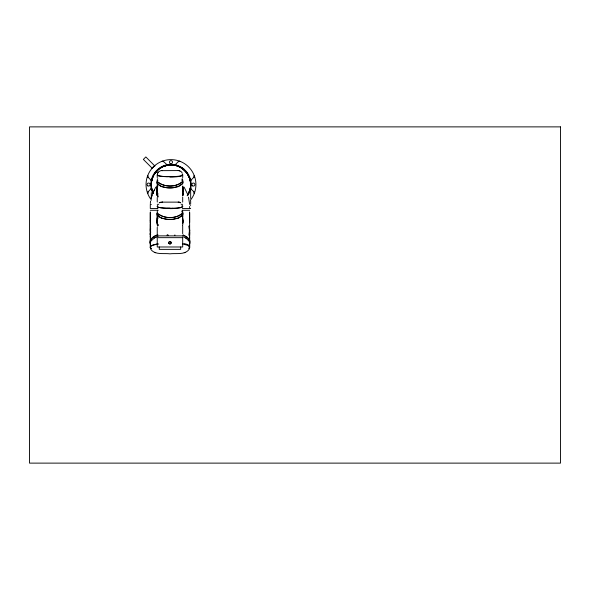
<?xml version="1.0" encoding="UTF-8"?>
<svg xmlns="http://www.w3.org/2000/svg" width="590" height="590" viewBox="0 0 590 590"><rect width="100%" height="100%" fill="white"/><g stroke="black" fill="none" stroke-linecap="round" stroke-linejoin="round"><path stroke-width="0.89" d="M150.288 220.977L150.295 212.761M150.295 212.562L150.295 211.906M150.288 237.025L150.288 224.163L150.288 230.594M150.288 223.588L150.288 220.557M151.305 192.657L151.305 198.388M157.25 183.335L157.25 182.303A14.75 5.937 0 0 1 157.287 181.772M157.25 213.381L157.242 218.433M157.25 183.217L157.242 186.278M182.694 197.016L182.686 202.097M182.686 233.655L182.694 225.69M182.576 222.939L182.694 221.442M182.694 218.3L182.694 215.616M189.53 247.571A20.724 4.624 -3 0 0 189.641 247.129L189.648 243.53M189.648 238.264L189.648 237.482M190.666 204.125L190.666 200.748M190.666 198.491L190.666 191.536M150.288 235.248L150.295 234.429M182.694 217.828L182.664 220.616A14.75 13.496 0 0 1 182.686 221.781L182.694 221.567M189.648 230.889L189.272 226.759M157.25 191.492L157.242 189.995L157.257 191.374M157.766 224.996L157.242 221.545L157.257 222.931M157.25 223.042L157.242 221.552L157.338 222.659M182.686 219.045L182.686 221.103L182.664 220.616M183.306 191.359L183.306 188.616M182.598 222.659L182.657 221.545A12.81 12.707 -0.8 0 0 182.612 220.299A15.156 13.865 -0.1 0 1 182.635 222.784A12.81 12.692 1.8 0 0 182.664 221.545A12.781 12.619 0 0 0 182.598 220.299M156.645 188.542L156.645 191.44M150.31 203.506L150.561 200.998M154.735 166.055L154.661 165.709M183.372 194.125L183.431 193.387M150.605 246.273A20.466 4.587 2.2 0 0 150.362 246.694L150.288 247.129A20.724 4.624 3 0 0 150.413 247.571M151.837 180.267L152.773 177.288M151.814 180.289L151.925 179.854L151.733 180.488M157.626 218.447L157.796 217.85M151.431 197.171L151.276 197.724L152.537 193.963M183.261 194.007L183.136 194.412M151.129 198.196L151.564 196.78M151.689 196.322L151.984 195.452M157.692 216.832L157.346 217.857A15.635 14.307 0 0 0 157.346 225.225L157.692 226.25M182.885 195.076L182.679 195.57M182.863 195.135L182.62 195.71M155.819 187.133L154.005 190.718M153.54 191.706L154.248 190.142M189.22 249.201C185.142 255.212 176.181 253.022 169.972 253.833C163.762 253.014 154.794 255.212 150.716 249.201M157.552 173.364L158.548 171.823L160.768 170.65L178.416 170.576M157.604 173.268L157.995 172.509M182.539 194.294L183.225 193.232M182.642 194.088L182.996 193.513M188.24 195.039L190.371 190.209A24.411 22.155 0 0 0 190.364 178.903C188.815 173.556 184.95 168.961 179.965 166.476M157.788 178.63L157.486 179.168A15.156 6.129 0 0 0 157.788 181.897C164.197 187.458 176.535 187.701 182.458 181.366A15.193 6.143 0 0 0 182.45 179.168L182.148 178.63M157.788 210.188L157.486 210.726A15.156 6.129 0 0 0 157.788 213.455C164.197 219.008 176.535 219.259 182.458 212.916A15.193 6.143 0 0 0 182.45 210.726L182.148 210.188M156.652 171.078L153.584 175.37A20.444 19.92 -8 0 0 151.401 182.657L151.305 184.559A20.724 20.171 -12.9 0 0 151.401 186.47A20.665 20.119 -8.4 0 0 153.164 192.886M148.142 191.816A1.696 1.696 0 0 0 147.758 193.631L148.142 191.816L151.453 188.247M187.163 195.784L189.899 190.039A23.814 21.594 0 0 0 189.869 178.999L186.676 172.678M190.931 180.208L190.43 181.403A1.696 1.696 0 0 1 190.931 180.208L193.837 177.302L194.213 175.481A1.696 1.696 0 0 1 193.837 177.302M154.565 173.718L158.415 169.419L158.127 169.721M155.782 172.14L158.592 169.271M157.257 170.466L153.909 174.765L152.058 179.146A23.814 21.594 0 0 0 152.102 190.12L153.238 193.085M155.295 172.678L155.708 172.147M154.735 165.643L151.94 168.46L152.471 168.32M152.935 167.353L153.533 166.749M157.353 170.414L156.357 171.447A19.677 19.677 0 0 1 157.331 170.392M181.469 182.649C174.935 187.119 165.001 187.119 158.467 182.649M181.469 214.2C174.935 218.669 165.001 218.669 158.467 214.2M174.913 164.927A1.696 1.696 0 0 0 175.341 164.617L178.246 161.712L180.061 161.328A1.696 1.696 0 0 0 178.246 161.712M156.763 170.953L159.543 168.548M153.784 166.505L154.189 166.129M154.831 165.982L145.833 156.933L143.363 159.403L152.382 168.43M158.747 169.153L163.998 166.166L169.964 164.905A19.677 19.677 0 0 1 171.956 164.905M154.278 238.006L158.12 236.184M154.691 237.718L151.04 240.971A23.814 10.037 0 0 0 150.701 245.359M174.669 165.03L175.341 164.617M161.24 167.464L161.815 167.14M159.226 202.827L161.505 202.134L178.416 202.134M157.147 235.1C154.16 236.325 150.642 238.338 150.288 241.893A23.15 9.72 0 0 0 150.362 242.756M155.745 237.165L156.239 236.974M163.253 166.461L164.735 165.893M157.884 234.54L153.82 236.398L150.59 239.393A24.411 10.251 0 0 0 149.963 243.242M163.939 166.188L166.203 165.473M164.647 165.967L165.045 165.842M159.978 202.436L160.768 202.208M184.198 252.704L185.452 252.358M164.411 166.011L166.845 165.377M166.262 165.451L167.818 165.134M157.397 243.869L152.567 245.101A20.444 4.55 1.8 0 0 150.391 246.694M168.947 164.986L170.989 164.876M170.436 164.927L170.989 164.883A17.929 16.277 0 0 1 172.605 164.949M172.464 208.204L167.479 208.204M175.083 235.108L174.559 235.108M157.242 204.324L158.776 204.324M181.16 204.324L182.694 204.324M151.335 204.406L150.295 204.406L150.288 208.477L157.619 208.477M190.29 205.254L190.666 205.254M157.242 206.102L157.899 206.102M182.037 206.102L182.694 206.102M157.309 208.307L157.972 208.307M182.317 208.477L190.666 208.477M150.295 210.276L158.135 210.276M182.362 210.276L189.648 210.276M157.242 235.875L182.694 235.875M167.479 176.646L172.464 176.646A12.81 1.615 -0.1 0 0 182.657 174.994A12.81 1.726 0.2 0 0 182.258 174.515M158.43 169.433A19.455 19.057 -0.6 0 1 170.989 164.883L171.535 164.927M178.431 170.576L179.161 170.65M179.161 202.2L178.202 202.134L180.717 202.827M173.873 165.089L172.28 164.92L176.034 165.539M174.094 164.61L174.92 164.765M182.539 243.869L188.188 245.477M175.038 165.303L178.925 166.55M154.492 252.358L155.738 252.704M176.122 165.038L176.838 165.244M179.913 170.864L179.168 170.65L181.388 171.823L182.332 173.268M177.981 166.166L181.329 167.811L185.408 171.166M182.148 174.522L182.694 174.972L182.694 177.612M181.949 205.999L182.694 206.544A12.936 1.63 -0.1 0 0 182.524 206.227M178.091 165.665L178.704 165.908M182.885 236.583L186.086 238.235L188.852 240.904A23.814 10.037 0 0 1 189.257 245.315M182.789 235.1C185.776 236.325 189.294 238.338 189.648 241.893M183.247 234.968L187.222 237.158L189.353 239.393A24.404 10.251 0 0 1 189.98 243.25M178.741 166.505L181.44 167.914M180.488 166.749L175.953 164.994A18.401 16.697 0 0 0 166.019 164.994C159.212 166.697 153.533 172.155 151.608 178.903A24.411 22.155 0 0 0 151.608 190.209L152.84 193.402M185.658 238.006L186.086 238.235M181.329 167.811L179.935 167.029A19.677 19.677 0 0 1 183.077 169.028M163.732 161.712A1.696 1.696 0 0 0 161.911 161.328L163.732 161.712L167.302 165.03M181.742 167.472L182.192 167.774M180.606 167.39L181.071 167.708M183.903 169.706L182.657 168.703L185.791 171.594M183.387 168.629L183.778 168.947M170.628 241.76L171.063 242.291A1.187 1.18 90 0 1 170.96 243.405L170.422 243.847A1.187 1.18 0.4 0 1 169.308 243.736L168.873 243.205A1.187 1.18 -89.8 0 1 168.983 242.092L169.514 241.649A1.187 1.18 0.4 0 1 170.628 241.775M190.43 187.709C190.681 190.209 194.87 190.924 194.213 193.631A1.696 1.696 0 0 0 193.837 191.816M148.142 177.302A1.696 1.696 0 0 1 147.758 175.481L148.142 177.302L151.047 180.208A1.696 1.696 0 0 1 151.357 180.629M181.786 179.662L182.59 180.577A15.635 6.298 0 0 1 182.59 183.822L178.615 186.558L173.202 187.804A12.08 4.867 0 0 1 166.734 187.804L161.321 186.558L157.346 183.822A15.635 6.298 0 0 1 157.346 180.577M181.786 211.22L182.59 212.135A15.635 6.298 0 0 1 182.59 215.372L178.615 218.116L173.202 219.362A12.08 4.867 0 0 1 166.734 219.362L161.321 218.116L157.346 215.372A15.635 6.298 0 0 1 156.94 212.983M156.711 193.232L157.781 195.143L156.947 193.513M185.068 170.805L187.104 173.261M185.319 171.078L187.701 174.168M151.047 180.208L151.453 180.872M157.995 196.994L157.073 195.128A12.139 7.051 46.2 0 1 156.896 194.567M187.974 174.603L188.269 175.142M184.124 187.133L187.141 193.343M188.97 176.683L189.272 177.288M157.449 195.983L157.051 195.076M188.505 197.171L189.648 204.406M182.753 186.912L183.195 188.571M190.135 180.267L190.459 181.713M189.272 246.273A20.444 4.55 -1.8 0 1 189.552 246.694L189.648 247.129A20.635 4.831 -1.3 0 1 189.324 248.25M157.25 182.303C158.304 186.344 163.378 187.067 166.896 187.635A11.689 4.705 0 0 0 173.047 187.635L178.217 186.462L182.118 183.866A15.089 6.077 0 0 0 182.657 181.772M157.25 213.86C158.304 217.894 163.378 218.617 166.896 219.185A11.689 4.705 0 0 0 173.047 219.185L178.217 218.02L182.118 215.416A15.089 6.077 0 0 0 182.657 213.329M157.36 222.954L157.899 225.461A12.692 12.692 0 0 1 157.899 217.621A14.75 13.496 0 0 0 157.287 220.572A15.089 13.813 0 0 0 157.818 225.328M190.238 180.488L190.327 181.167M156.505 193.387L156.571 194.125M190.666 184.559A20.635 20.053 5.6 0 1 187.377 195.401A20.68 20.141 9.3 0 0 190.666 184.559L190.577 182.657A20.466 19.927 9.5 0 0 189.191 177.111L187.414 173.718L183.556 169.419A19.455 19.064 -0.1 0 0 170.989 164.883M189.626 243.132L189.648 247.129A20.68 4.639 -2.1 0 1 189.095 248.243M157.242 218.3L157.279 220.616L157.242 214.885M189.641 211.906L189.648 223.625M189.641 212.761L189.648 222.452M189.648 235.521L189.648 236.044M157.242 186.875L157.242 186.16M157.25 197.51L157.25 202.046M157.25 233.906L157.242 227.327M157.242 217.71L157.242 218.13M189.648 206.441L189.648 208.477M189.648 224.163L189.648 239.953M182.694 214.885L182.694 216.906M180.658 246.989L180.658 249.364L159.278 249.364L159.278 246.989M157.574 174.515A12.781 2.043 0 0 0 157.287 174.994L157.242 177.612M150.288 212.702L150.288 223.625M150.288 236.184L150.288 239.953M150.288 243.53L150.288 247.129A20.68 4.639 2.1 0 0 150.642 248.021M150.679 234.54A19.684 19.684 0 0 1 150.679 226.663M150.325 242.372A22.914 9.624 0 0 1 150.317 241.893M183.947 243.589A19.927 4.447 -2.4 0 1 189.287 247.129M188.299 245.462A20.466 4.587 -2.2 0 1 189.582 246.694M150.421 247.129A19.927 4.012 0 0 1 158.71 243.987M151.527 248.567A20.621 4.609 2.7 0 1 150.325 247.129A20.635 4.831 1.3 0 0 150.465 248.021M151.151 248.574A20.665 4.676 2 0 1 150.354 247.571M150.657 247.129A19.927 4.447 2.4 0 1 150.509 246.074M188.726 246.119A19.927 4.012 0 0 1 189.515 247.129M189.611 247.129A20.621 4.609 -2.7 0 1 188.859 248.243M189.582 247.571A20.665 4.676 -2 0 1 189.154 248.243M189.169 227.88A19.389 19.389 0 0 1 189.154 233.404M150.686 232.637A19.389 19.389 0 0 1 150.693 228.485M182.635 188.512A12.751 12.751 0 0 1 182.627 191.433M157.766 193.638A12.751 12.751 0 0 1 157.788 186.182M157.773 193.682A12.781 12.781 0 0 1 157.206 189.987M182.701 188.616A12.781 12.781 0 0 1 182.767 189.862M157.7 180.724A14.75 5.937 0 0 1 157.877 180.474M182.059 180.474A14.75 5.937 0 0 1 182.502 181.248M167.302 176.749A12.81 1.718 0.2 0 1 157.272 174.994A12.81 1.615 -0.1 0 1 157.678 174.515M169.972 176.653A12.781 1.615 -0.1 0 1 157.301 174.994M182.649 174.994A12.781 2.043 0 0 1 169.994 177.081M182.583 174.751A12.906 1.63 -0.1 0 1 182.694 174.994M182.974 194.442A12.014 6.8 -47.1 0 1 182.73 195.098M183.402 193.977A12.272 7.169 -46 0 1 183.011 195.12M156.852 194.56A12.545 6.91 48.2 0 1 156.586 193.734A12.582 6.881 48.4 0 0 156.793 194.25M158.127 196.765A13.511 10.141 32.9 0 1 157.678 195.939M156.933 195.061A12.139 7.124 45.8 0 1 156.63 194.213M182.671 186.75A13.105 13.105 0 0 1 182.671 193.225M157.891 195.076A13.105 13.105 0 0 1 157.891 184.899M182.767 186.012A13.4 13.4 0 0 1 182.76 193.985M157.759 195.519A13.4 13.4 0 0 1 157.759 184.456M182.576 220.114A12.692 12.692 0 0 1 182.568 223.027M182.59 217.857A15.635 14.307 0 0 1 182.59 225.225M182.649 221.545A12.781 12.678 -1.1 0 1 182.598 222.784M157.818 225.225A12.781 12.619 0 0 1 157.655 224.628M157.773 225.24A12.781 12.781 0 0 1 157.206 221.545M182.701 220.173A12.781 12.781 0 0 1 182.767 221.42M182.059 212.024A14.75 5.937 0 0 1 182.502 212.798M157.678 206.072A12.81 1.615 -0.1 0 0 157.279 206.544A12.81 1.718 0.2 0 0 167.302 208.307M169.972 208.211A12.781 1.615 -0.2 0 1 157.301 206.544A12.781 2.043 0 0 1 157.574 206.065M182.258 206.072A12.81 1.726 0.2 0 1 182.664 206.544A12.781 2.043 0 0 1 169.994 208.639M182.657 206.544A12.81 1.615 -0.1 0 1 172.479 208.211M151.519 200.15A24.935 24.935 0 0 1 154.012 166.292A24.935 24.935 0 0 1 187.959 166.292A24.935 24.935 0 0 1 190.452 200.15M151.335 185.533A19.677 19.677 0 0 1 151.335 183.586M190.931 188.911A1.696 1.696 0 0 1 190.452 187.974M151.357 188.483A1.696 1.696 0 0 1 151.047 188.911M167.059 164.927A1.696 1.696 0 0 1 166.631 164.617M189.206 191.898A22.435 20.362 0 0 1 187.804 194.7M152.869 192.17A23.15 21.004 0 0 0 153.4 193.314A22.464 20.385 0 0 1 152.766 191.89M151.379 186.175A23.15 21.004 0 0 1 151.313 184.323M151.453 186.388A22.464 20.385 0 0 1 151.401 184.323M190.356 188.011A23.143 21.004 0 0 1 190.091 189.228M170.989 164.75A19.927 19.404 10.2 0 1 190.526 184.559M151.438 184.559A19.927 19.514 0 0 1 170.982 164.654M153.157 192.908A20.621 20.075 -11.5 0 1 151.328 184.559M150.295 233.721L150.295 234.599L150.295 233.19L150.295 233.721M189.648 230.602L189.066 235.344A19.684 19.684 0 0 0 189.08 225.889L189.648 230.602M161.424 170.599L161.424 170.599M161.424 202.156L161.424 202.156M162.405 170.584L161.903 170.621L162.457 170.576M162.405 202.134L161.903 202.178L162.457 202.134M165.119 235.108L165.119 235.108M560.5 126.88L29.5 126.88L29.5 463.121L560.5 463.121L560.5 126.88M168.047 235.115L167.11 235.093L168.047 235.115M182.694 237.659L157.242 237.659L157.242 246.989L182.694 246.989L182.694 237.659M178.291 170.584L178.755 170.628L178.313 170.576M177.531 170.584L177.531 170.584M177.531 202.134L177.531 202.134M178.519 202.156L178.519 202.156M179.957 202.436L179.168 202.208L179.913 202.422M189.633 232.659L189.626 231.833L189.648 234.599L189.633 232.659M157.257 189.11L157.257 188.601L157.257 189.11M157.257 220.667L157.257 220.151L157.257 220.667M182.686 191.824L182.686 191.824M182.686 223.381L182.686 223.381M169.087 243.545A1.187 1.187 0 0 0 171.1 243.117A1.187 1.187 0 0 0 169.721 241.59A1.187 1.187 0 0 0 169.087 243.545M147.832 185.88A1.527 1.527 0 0 0 150.118 184.559A1.527 1.527 0 0 0 147.832 183.239A1.527 1.527 0 0 0 147.832 185.88M170.127 163.43A1.527 1.527 0 0 0 172.509 162.28A1.527 1.527 0 0 0 170.326 160.79A1.527 1.527 0 0 0 170.127 163.43M192.62 185.88A1.527 1.527 0 0 0 194.906 184.559A1.527 1.527 0 0 0 192.62 183.239A1.527 1.527 0 0 0 192.62 185.88"/></g></svg>
